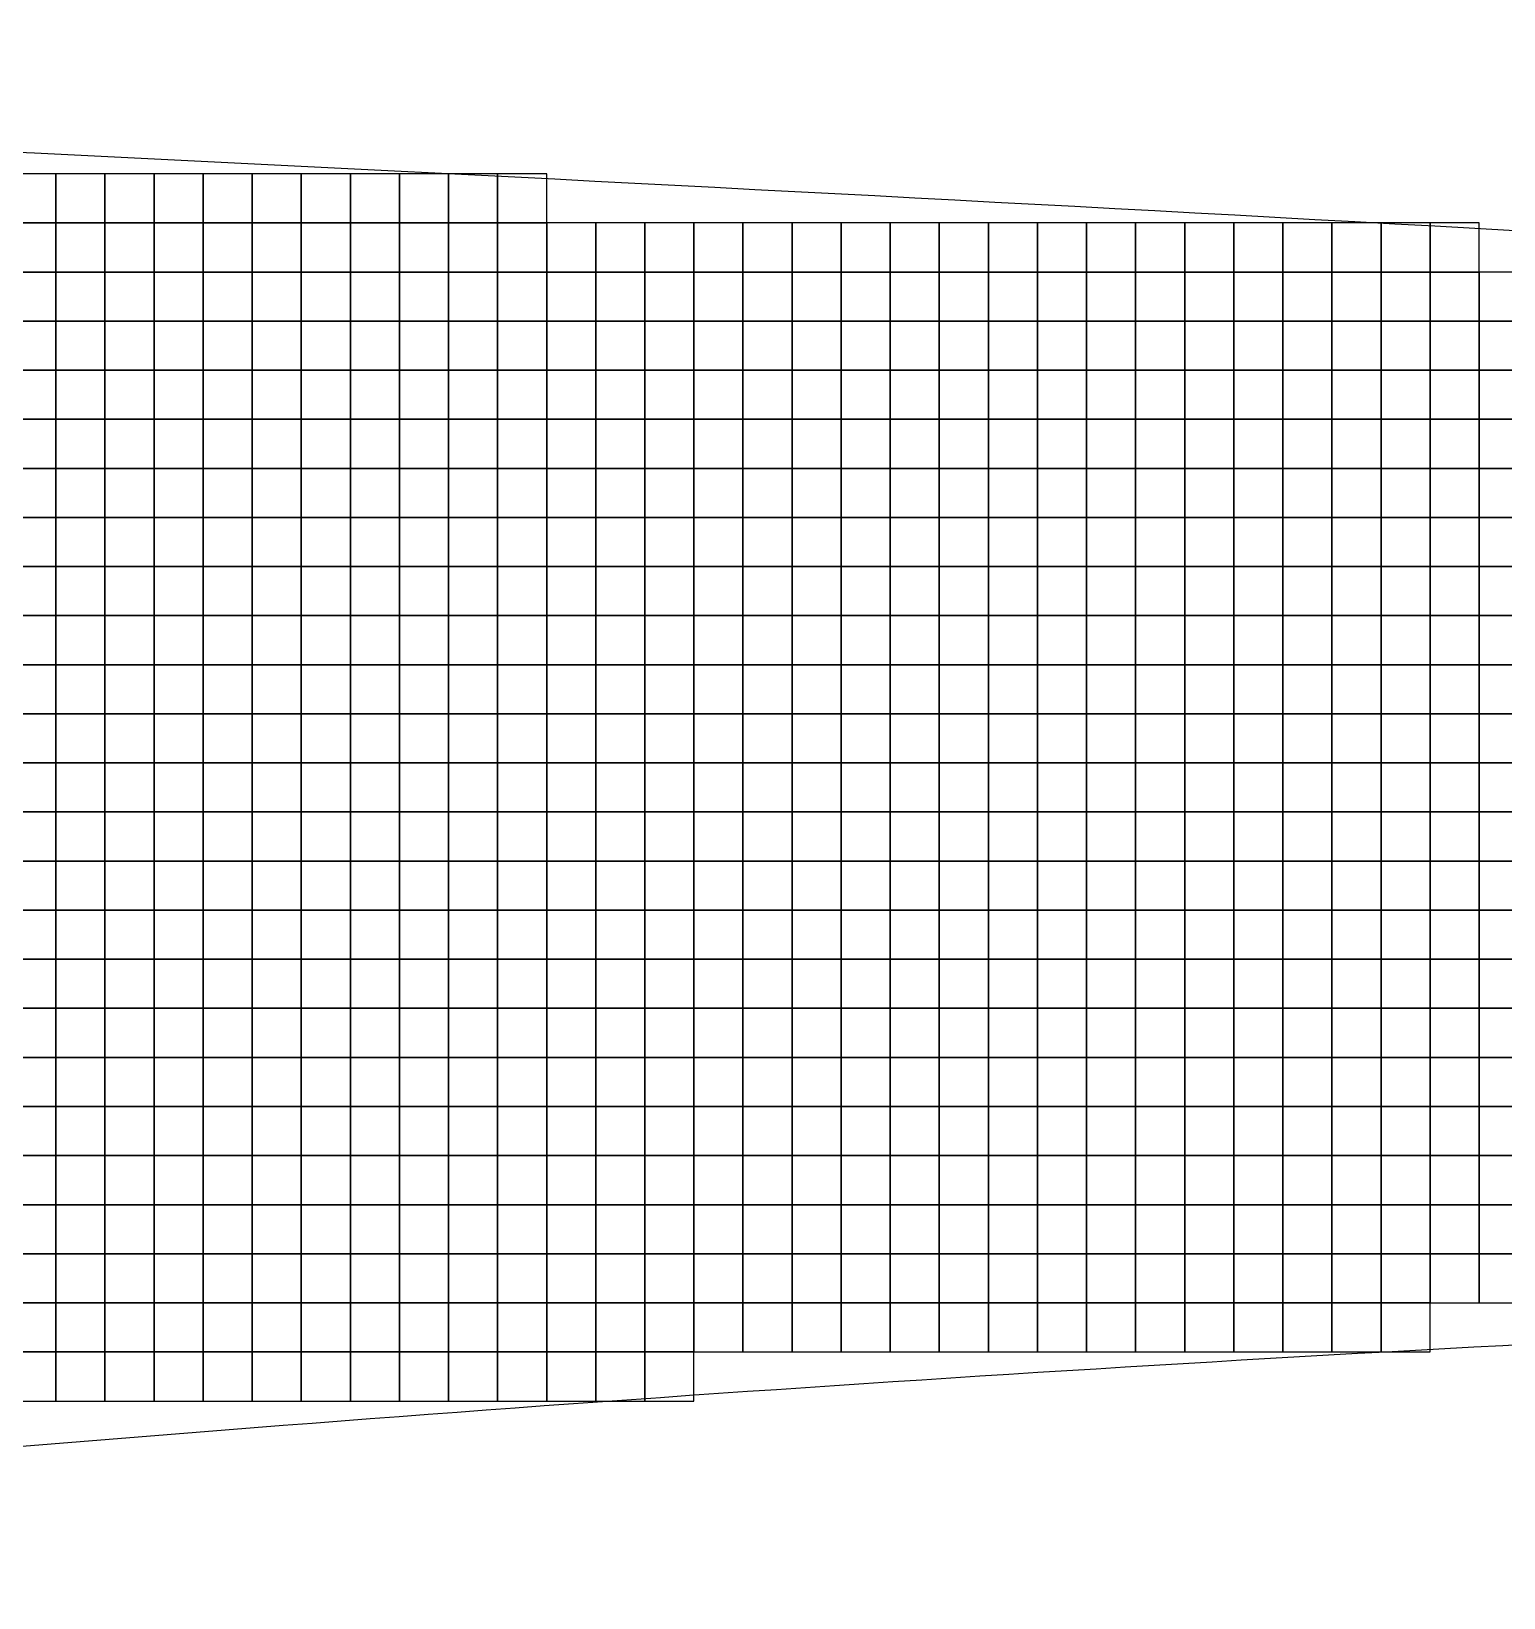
# Model space of a CAD drawing. Extents: x -160257 to 160150, y 7001 to 122208.
# Drawn here: x 40795 to 55795, y 106213 to 122168 of the extents above; entities that cross this region are included whole.
import ezdxf

# ---------------------------------------------------------------- set-up
doc = ezdxf.new("R2010")
doc.units = 0
doc.header["$LTSCALE"] = 1000
doc.header["$MEASUREMENT"] = 0
doc.layers.add('A-G-VISIBLE', color=9, linetype='Continuous')

# ---------------------------------------------------------------- blocks, each defined once
blk = doc.blocks.new('dasd')
at = {"layer": 'A-G-VISIBLE', "linetype": 'Continuous'}
for centre, radius, start, end in [((-132956.57, 40049.815), 2125.668, 86.604438, 88.01257), ((-132810.855, 41649.249), 512.294, 92.25539, 96.50024)]:
    blk.add_arc(centre, radius, start, end, dxfattribs=at)

msp = doc.modelspace()

# ---------------------------------------------------------------- linework, layer by layer
at = {"elevation": 2850}
for points in [[(40545, 120216), (41045, 120216), (41045, 120716), (40545, 120716)], [(41045, 120216), (41545, 120216), (41545, 120716), (41045, 120716)], [(41545, 120216), (42045, 120216), (42045, 120716), (41545, 120716)], [(42045, 120216), (42545, 120216), (42545, 120716), (42045, 120716)], [(42545, 120216), (43045, 120216), (43045, 120716), (42545, 120716)], [(43045, 120216), (43545, 120216), (43545, 120716), (43045, 120716)], [(43545, 120216), (44045, 120216), (44045, 120716), (43545, 120716)], [(44045, 120216), (44545, 120216), (44545, 120716), (44045, 120716)], [(44545, 120216), (45045, 120216), (45045, 120716), (44545, 120716)], [(45045, 120216), (45545, 120216), (45545, 120716), (45045, 120716)], [(45545, 120216), (46045, 120216), (46045, 120716), (45545, 120716)], [(40545, 119716), (41045, 119716), (41045, 120216), (40545, 120216)], [(41045, 119716), (41545, 119716), (41545, 120216), (41045, 120216)], [(41545, 119716), (42045, 119716), (42045, 120216), (41545, 120216)], [(42045, 119716), (42545, 119716), (42545, 120216), (42045, 120216)], [(42545, 119716), (43045, 119716), (43045, 120216), (42545, 120216)], [(43045, 119716), (43545, 119716), (43545, 120216), (43045, 120216)], [(43545, 119716), (44045, 119716), (44045, 120216), (43545, 120216)], [(44045, 119716), (44545, 119716), (44545, 120216), (44045, 120216)], [(44545, 119716), (45045, 119716), (45045, 120216), (44545, 120216)], [(45045, 119716), (45545, 119716), (45545, 120216), (45045, 120216)], [(45545, 119716), (46045, 119716), (46045, 120216), (45545, 120216)], [(46045, 119716), (46545, 119716), (46545, 120216), (46045, 120216)], [(46545, 119716), (47045, 119716), (47045, 120216), (46545, 120216)], [(47045, 119716), (47545, 119716), (47545, 120216), (47045, 120216)], [(47545, 119716), (48045, 119716), (48045, 120216), (47545, 120216)], [(48045, 119716), (48545, 119716), (48545, 120216), (48045, 120216)], [(48545, 119716), (49045, 119716), (49045, 120216), (48545, 120216)], [(49045, 119716), (49545, 119716), (49545, 120216), (49045, 120216)], [(49545, 119716), (50045, 119716), (50045, 120216), (49545, 120216)], [(50045, 119716), (50545, 119716), (50545, 120216), (50045, 120216)], [(50545, 119716), (51045, 119716), (51045, 120216), (50545, 120216)], [(51045, 119716), (51545, 119716), (51545, 120216), (51045, 120216)], [(51545, 119716), (52045, 119716), (52045, 120216), (51545, 120216)], [(52045, 119716), (52545, 119716), (52545, 120216), (52045, 120216)], [(52545, 119716), (53045, 119716), (53045, 120216), (52545, 120216)], [(53045, 119716), (53545, 119716), (53545, 120216), (53045, 120216)], [(53545, 119716), (54045, 119716), (54045, 120216), (53545, 120216)], [(54045, 119716), (54545, 119716), (54545, 120216), (54045, 120216)], [(54545, 119716), (55045, 119716), (55045, 120216), (54545, 120216)], [(55045, 119716), (55545, 119716), (55545, 120216), (55045, 120216)], [(40545, 119216), (41045, 119216), (41045, 119716), (40545, 119716)], [(41045, 119216), (41545, 119216), (41545, 119716), (41045, 119716)], [(41545, 119216), (42045, 119216), (42045, 119716), (41545, 119716)], [(42045, 119216), (42545, 119216), (42545, 119716), (42045, 119716)], [(42545, 119216), (43045, 119216), (43045, 119716), (42545, 119716)], [(43045, 119216), (43545, 119216), (43545, 119716), (43045, 119716)], [(43545, 119216), (44045, 119216), (44045, 119716), (43545, 119716)], [(44045, 119216), (44545, 119216), (44545, 119716), (44045, 119716)], [(44545, 119216), (45045, 119216), (45045, 119716), (44545, 119716)], [(45045, 119216), (45545, 119216), (45545, 119716), (45045, 119716)], [(45545, 119216), (46045, 119216), (46045, 119716), (45545, 119716)], [(46045, 119216), (46545, 119216), (46545, 119716), (46045, 119716)], [(46545, 119216), (47045, 119216), (47045, 119716), (46545, 119716)], [(47045, 119216), (47545, 119216), (47545, 119716), (47045, 119716)], [(47545, 119216), (48045, 119216), (48045, 119716), (47545, 119716)], [(48045, 119216), (48545, 119216), (48545, 119716), (48045, 119716)], [(48545, 119216), (49045, 119216), (49045, 119716), (48545, 119716)], [(49045, 119216), (49545, 119216), (49545, 119716), (49045, 119716)], [(49545, 119216), (50045, 119216), (50045, 119716), (49545, 119716)], [(50045, 119216), (50545, 119216), (50545, 119716), (50045, 119716)], [(50545, 119216), (51045, 119216), (51045, 119716), (50545, 119716)], [(51045, 119216), (51545, 119216), (51545, 119716), (51045, 119716)], [(51545, 119216), (52045, 119216), (52045, 119716), (51545, 119716)], [(52045, 119216), (52545, 119216), (52545, 119716), (52045, 119716)], [(52545, 119216), (53045, 119216), (53045, 119716), (52545, 119716)], [(53045, 119216), (53545, 119216), (53545, 119716), (53045, 119716)], [(53545, 119216), (54045, 119216), (54045, 119716), (53545, 119716)], [(54045, 119216), (54545, 119216), (54545, 119716), (54045, 119716)], [(54545, 119216), (55045, 119216), (55045, 119716), (54545, 119716)], [(55045, 119216), (55545, 119216), (55545, 119716), (55045, 119716)], [(55545, 119216), (56045, 119216), (56045, 119716), (55545, 119716)], [(40545, 118716), (41045, 118716), (41045, 119216), (40545, 119216)], [(41045, 118716), (41545, 118716), (41545, 119216), (41045, 119216)], [(41545, 118716), (42045, 118716), (42045, 119216), (41545, 119216)], [(42045, 118716), (42545, 118716), (42545, 119216), (42045, 119216)], [(42545, 118716), (43045, 118716), (43045, 119216), (42545, 119216)], [(43045, 118716), (43545, 118716), (43545, 119216), (43045, 119216)], [(43545, 118716), (44045, 118716), (44045, 119216), (43545, 119216)], [(44045, 118716), (44545, 118716), (44545, 119216), (44045, 119216)], [(44545, 118716), (45045, 118716), (45045, 119216), (44545, 119216)], [(45045, 118716), (45545, 118716), (45545, 119216), (45045, 119216)], [(45545, 118716), (46045, 118716), (46045, 119216), (45545, 119216)], [(46045, 118716), (46545, 118716), (46545, 119216), (46045, 119216)], [(46545, 118716), (47045, 118716), (47045, 119216), (46545, 119216)], [(47045, 118716), (47545, 118716), (47545, 119216), (47045, 119216)], [(47545, 118716), (48045, 118716), (48045, 119216), (47545, 119216)], [(48045, 118716), (48545, 118716), (48545, 119216), (48045, 119216)], [(48545, 118716), (49045, 118716), (49045, 119216), (48545, 119216)], [(49045, 118716), (49545, 118716), (49545, 119216), (49045, 119216)], [(49545, 118716), (50045, 118716), (50045, 119216), (49545, 119216)], [(50045, 118716), (50545, 118716), (50545, 119216), (50045, 119216)], [(50545, 118716), (51045, 118716), (51045, 119216), (50545, 119216)], [(51045, 118716), (51545, 118716), (51545, 119216), (51045, 119216)], [(51545, 118716), (52045, 118716), (52045, 119216), (51545, 119216)], [(52045, 118716), (52545, 118716), (52545, 119216), (52045, 119216)], [(52545, 118716), (53045, 118716), (53045, 119216), (52545, 119216)], [(53045, 118716), (53545, 118716), (53545, 119216), (53045, 119216)], [(53545, 118716), (54045, 118716), (54045, 119216), (53545, 119216)], [(54045, 118716), (54545, 118716), (54545, 119216), (54045, 119216)], [(54545, 118716), (55045, 118716), (55045, 119216), (54545, 119216)], [(55045, 118716), (55545, 118716), (55545, 119216), (55045, 119216)], [(55545, 118716), (56045, 118716), (56045, 119216), (55545, 119216)], [(40545, 118216), (41045, 118216), (41045, 118716), (40545, 118716)], [(41045, 118216), (41545, 118216), (41545, 118716), (41045, 118716)], [(41545, 118216), (42045, 118216), (42045, 118716), (41545, 118716)], [(42045, 118216), (42545, 118216), (42545, 118716), (42045, 118716)], [(42545, 118216), (43045, 118216), (43045, 118716), (42545, 118716)], [(43045, 118216), (43545, 118216), (43545, 118716), (43045, 118716)], [(43545, 118216), (44045, 118216), (44045, 118716), (43545, 118716)], [(44045, 118216), (44545, 118216), (44545, 118716), (44045, 118716)], [(44545, 118216), (45045, 118216), (45045, 118716), (44545, 118716)], [(45045, 118216), (45545, 118216), (45545, 118716), (45045, 118716)], [(45545, 118216), (46045, 118216), (46045, 118716), (45545, 118716)], [(46045, 118216), (46545, 118216), (46545, 118716), (46045, 118716)], [(46545, 118216), (47045, 118216), (47045, 118716), (46545, 118716)], [(47045, 118216), (47545, 118216), (47545, 118716), (47045, 118716)], [(47545, 118216), (48045, 118216), (48045, 118716), (47545, 118716)], [(48045, 118216), (48545, 118216), (48545, 118716), (48045, 118716)], [(48545, 118216), (49045, 118216), (49045, 118716), (48545, 118716)], [(49045, 118216), (49545, 118216), (49545, 118716), (49045, 118716)], [(49545, 118216), (50045, 118216), (50045, 118716), (49545, 118716)], [(50045, 118216), (50545, 118216), (50545, 118716), (50045, 118716)], [(50545, 118216), (51045, 118216), (51045, 118716), (50545, 118716)], [(51045, 118216), (51545, 118216), (51545, 118716), (51045, 118716)], [(51545, 118216), (52045, 118216), (52045, 118716), (51545, 118716)], [(52045, 118216), (52545, 118216), (52545, 118716), (52045, 118716)], [(52545, 118216), (53045, 118216), (53045, 118716), (52545, 118716)], [(53045, 118216), (53545, 118216), (53545, 118716), (53045, 118716)], [(53545, 118216), (54045, 118216), (54045, 118716), (53545, 118716)], [(54045, 118216), (54545, 118216), (54545, 118716), (54045, 118716)], [(54545, 118216), (55045, 118216), (55045, 118716), (54545, 118716)], [(55045, 118216), (55545, 118216), (55545, 118716), (55045, 118716)], [(55545, 118216), (56045, 118216), (56045, 118716), (55545, 118716)], [(40545, 117716), (41045, 117716), (41045, 118216), (40545, 118216)], [(41045, 117716), (41545, 117716), (41545, 118216), (41045, 118216)], [(41545, 117716), (42045, 117716), (42045, 118216), (41545, 118216)], [(42045, 117716), (42545, 117716), (42545, 118216), (42045, 118216)], [(42545, 117716), (43045, 117716), (43045, 118216), (42545, 118216)], [(43045, 117716), (43545, 117716), (43545, 118216), (43045, 118216)], [(43545, 117716), (44045, 117716), (44045, 118216), (43545, 118216)], [(44045, 117716), (44545, 117716), (44545, 118216), (44045, 118216)], [(44545, 117716), (45045, 117716), (45045, 118216), (44545, 118216)], [(45045, 117716), (45545, 117716), (45545, 118216), (45045, 118216)], [(45545, 117716), (46045, 117716), (46045, 118216), (45545, 118216)], [(46045, 117716), (46545, 117716), (46545, 118216), (46045, 118216)], [(46545, 117716), (47045, 117716), (47045, 118216), (46545, 118216)], [(47045, 117716), (47545, 117716), (47545, 118216), (47045, 118216)], [(47545, 117716), (48045, 117716), (48045, 118216), (47545, 118216)], [(48045, 117716), (48545, 117716), (48545, 118216), (48045, 118216)], [(48545, 117716), (49045, 117716), (49045, 118216), (48545, 118216)], [(49045, 117716), (49545, 117716), (49545, 118216), (49045, 118216)], [(49545, 117716), (50045, 117716), (50045, 118216), (49545, 118216)], [(50045, 117716), (50545, 117716), (50545, 118216), (50045, 118216)], [(50545, 117716), (51045, 117716), (51045, 118216), (50545, 118216)], [(51045, 117716), (51545, 117716), (51545, 118216), (51045, 118216)], [(51545, 117716), (52045, 117716), (52045, 118216), (51545, 118216)], [(52045, 117716), (52545, 117716), (52545, 118216), (52045, 118216)], [(52545, 117716), (53045, 117716), (53045, 118216), (52545, 118216)], [(53045, 117716), (53545, 117716), (53545, 118216), (53045, 118216)], [(53545, 117716), (54045, 117716), (54045, 118216), (53545, 118216)], [(54045, 117716), (54545, 117716), (54545, 118216), (54045, 118216)], [(54545, 117716), (55045, 117716), (55045, 118216), (54545, 118216)], [(55045, 117716), (55545, 117716), (55545, 118216), (55045, 118216)], [(55545, 117716), (56045, 117716), (56045, 118216), (55545, 118216)], [(40545, 117216), (41045, 117216), (41045, 117716), (40545, 117716)], [(41045, 117216), (41545, 117216), (41545, 117716), (41045, 117716)], [(41545, 117216), (42045, 117216), (42045, 117716), (41545, 117716)], [(42045, 117216), (42545, 117216), (42545, 117716), (42045, 117716)], [(42545, 117216), (43045, 117216), (43045, 117716), (42545, 117716)], [(43045, 117216), (43545, 117216), (43545, 117716), (43045, 117716)], [(43545, 117216), (44045, 117216), (44045, 117716), (43545, 117716)], [(44045, 117216), (44545, 117216), (44545, 117716), (44045, 117716)], [(44545, 117216), (45045, 117216), (45045, 117716), (44545, 117716)], [(45045, 117216), (45545, 117216), (45545, 117716), (45045, 117716)], [(45545, 117216), (46045, 117216), (46045, 117716), (45545, 117716)], [(46045, 117216), (46545, 117216), (46545, 117716), (46045, 117716)], [(46545, 117216), (47045, 117216), (47045, 117716), (46545, 117716)], [(47045, 117216), (47545, 117216), (47545, 117716), (47045, 117716)], [(47545, 117216), (48045, 117216), (48045, 117716), (47545, 117716)], [(48045, 117216), (48545, 117216), (48545, 117716), (48045, 117716)], [(48545, 117216), (49045, 117216), (49045, 117716), (48545, 117716)], [(49045, 117216), (49545, 117216), (49545, 117716), (49045, 117716)], [(49545, 117216), (50045, 117216), (50045, 117716), (49545, 117716)], [(50045, 117216), (50545, 117216), (50545, 117716), (50045, 117716)], [(50545, 117216), (51045, 117216), (51045, 117716), (50545, 117716)], [(51045, 117216), (51545, 117216), (51545, 117716), (51045, 117716)], [(51545, 117216), (52045, 117216), (52045, 117716), (51545, 117716)], [(52045, 117216), (52545, 117216), (52545, 117716), (52045, 117716)], [(52545, 117216), (53045, 117216), (53045, 117716), (52545, 117716)], [(53045, 117216), (53545, 117216), (53545, 117716), (53045, 117716)], [(53545, 117216), (54045, 117216), (54045, 117716), (53545, 117716)], [(54045, 117216), (54545, 117216), (54545, 117716), (54045, 117716)], [(54545, 117216), (55045, 117216), (55045, 117716), (54545, 117716)], [(55045, 117216), (55545, 117216), (55545, 117716), (55045, 117716)], [(55545, 117216), (56045, 117216), (56045, 117716), (55545, 117716)], [(40545, 116716), (41045, 116716), (41045, 117216), (40545, 117216)], [(41045, 116716), (41545, 116716), (41545, 117216), (41045, 117216)], [(41545, 116716), (42045, 116716), (42045, 117216), (41545, 117216)], [(42045, 116716), (42545, 116716), (42545, 117216), (42045, 117216)], [(42545, 116716), (43045, 116716), (43045, 117216), (42545, 117216)], [(43045, 116716), (43545, 116716), (43545, 117216), (43045, 117216)], [(43545, 116716), (44045, 116716), (44045, 117216), (43545, 117216)], [(44045, 116716), (44545, 116716), (44545, 117216), (44045, 117216)], [(44545, 116716), (45045, 116716), (45045, 117216), (44545, 117216)], [(45045, 116716), (45545, 116716), (45545, 117216), (45045, 117216)], [(45545, 116716), (46045, 116716), (46045, 117216), (45545, 117216)], [(46045, 116716), (46545, 116716), (46545, 117216), (46045, 117216)], [(46545, 116716), (47045, 116716), (47045, 117216), (46545, 117216)], [(47045, 116716), (47545, 116716), (47545, 117216), (47045, 117216)], [(47545, 116716), (48045, 116716), (48045, 117216), (47545, 117216)], [(48045, 116716), (48545, 116716), (48545, 117216), (48045, 117216)], [(48545, 116716), (49045, 116716), (49045, 117216), (48545, 117216)], [(49045, 116716), (49545, 116716), (49545, 117216), (49045, 117216)], [(49545, 116716), (50045, 116716), (50045, 117216), (49545, 117216)], [(50045, 116716), (50545, 116716), (50545, 117216), (50045, 117216)], [(50545, 116716), (51045, 116716), (51045, 117216), (50545, 117216)], [(51045, 116716), (51545, 116716), (51545, 117216), (51045, 117216)], [(51545, 116716), (52045, 116716), (52045, 117216), (51545, 117216)], [(52045, 116716), (52545, 116716), (52545, 117216), (52045, 117216)], [(52545, 116716), (53045, 116716), (53045, 117216), (52545, 117216)], [(53045, 116716), (53545, 116716), (53545, 117216), (53045, 117216)], [(53545, 116716), (54045, 116716), (54045, 117216), (53545, 117216)], [(54045, 116716), (54545, 116716), (54545, 117216), (54045, 117216)], [(54545, 116716), (55045, 116716), (55045, 117216), (54545, 117216)], [(55045, 116716), (55545, 116716), (55545, 117216), (55045, 117216)], [(55545, 116716), (56045, 116716), (56045, 117216), (55545, 117216)], [(40545, 116216), (41045, 116216), (41045, 116716), (40545, 116716)], [(41045, 116216), (41545, 116216), (41545, 116716), (41045, 116716)], [(41545, 116216), (42045, 116216), (42045, 116716), (41545, 116716)], [(42045, 116216), (42545, 116216), (42545, 116716), (42045, 116716)], [(42545, 116216), (43045, 116216), (43045, 116716), (42545, 116716)], [(43045, 116216), (43545, 116216), (43545, 116716), (43045, 116716)], [(43545, 116216), (44045, 116216), (44045, 116716), (43545, 116716)], [(44045, 116216), (44545, 116216), (44545, 116716), (44045, 116716)], [(44545, 116216), (45045, 116216), (45045, 116716), (44545, 116716)], [(45045, 116216), (45545, 116216), (45545, 116716), (45045, 116716)], [(45545, 116216), (46045, 116216), (46045, 116716), (45545, 116716)], [(46045, 116216), (46545, 116216), (46545, 116716), (46045, 116716)], [(46545, 116216), (47045, 116216), (47045, 116716), (46545, 116716)], [(47045, 116216), (47545, 116216), (47545, 116716), (47045, 116716)], [(47545, 116216), (48045, 116216), (48045, 116716), (47545, 116716)], [(48045, 116216), (48545, 116216), (48545, 116716), (48045, 116716)], [(48545, 116216), (49045, 116216), (49045, 116716), (48545, 116716)], [(49045, 116216), (49545, 116216), (49545, 116716), (49045, 116716)], [(49545, 116216), (50045, 116216), (50045, 116716), (49545, 116716)], [(50045, 116216), (50545, 116216), (50545, 116716), (50045, 116716)], [(50545, 116216), (51045, 116216), (51045, 116716), (50545, 116716)], [(51045, 116216), (51545, 116216), (51545, 116716), (51045, 116716)], [(51545, 116216), (52045, 116216), (52045, 116716), (51545, 116716)], [(52045, 116216), (52545, 116216), (52545, 116716), (52045, 116716)], [(52545, 116216), (53045, 116216), (53045, 116716), (52545, 116716)], [(53045, 116216), (53545, 116216), (53545, 116716), (53045, 116716)], [(53545, 116216), (54045, 116216), (54045, 116716), (53545, 116716)], [(54045, 116216), (54545, 116216), (54545, 116716), (54045, 116716)], [(54545, 116216), (55045, 116216), (55045, 116716), (54545, 116716)], [(55045, 116216), (55545, 116216), (55545, 116716), (55045, 116716)], [(55545, 116216), (56045, 116216), (56045, 116716), (55545, 116716)], [(40545, 115716), (41045, 115716), (41045, 116216), (40545, 116216)], [(41045, 115716), (41545, 115716), (41545, 116216), (41045, 116216)], [(41545, 115716), (42045, 115716), (42045, 116216), (41545, 116216)], [(42045, 115716), (42545, 115716), (42545, 116216), (42045, 116216)], [(42545, 115716), (43045, 115716), (43045, 116216), (42545, 116216)], [(43045, 115716), (43545, 115716), (43545, 116216), (43045, 116216)], [(43545, 115716), (44045, 115716), (44045, 116216), (43545, 116216)], [(44045, 115716), (44545, 115716), (44545, 116216), (44045, 116216)], [(44545, 115716), (45045, 115716), (45045, 116216), (44545, 116216)], [(45045, 115716), (45545, 115716), (45545, 116216), (45045, 116216)], [(45545, 115716), (46045, 115716), (46045, 116216), (45545, 116216)], [(46045, 115716), (46545, 115716), (46545, 116216), (46045, 116216)], [(46545, 115716), (47045, 115716), (47045, 116216), (46545, 116216)], [(47045, 115716), (47545, 115716), (47545, 116216), (47045, 116216)], [(47545, 115716), (48045, 115716), (48045, 116216), (47545, 116216)], [(48045, 115716), (48545, 115716), (48545, 116216), (48045, 116216)], [(48545, 115716), (49045, 115716), (49045, 116216), (48545, 116216)], [(49045, 115716), (49545, 115716), (49545, 116216), (49045, 116216)], [(49545, 115716), (50045, 115716), (50045, 116216), (49545, 116216)], [(50045, 115716), (50545, 115716), (50545, 116216), (50045, 116216)], [(50545, 115716), (51045, 115716), (51045, 116216), (50545, 116216)], [(51045, 115716), (51545, 115716), (51545, 116216), (51045, 116216)], [(51545, 115716), (52045, 115716), (52045, 116216), (51545, 116216)], [(52045, 115716), (52545, 115716), (52545, 116216), (52045, 116216)], [(52545, 115716), (53045, 115716), (53045, 116216), (52545, 116216)], [(53045, 115716), (53545, 115716), (53545, 116216), (53045, 116216)], [(53545, 115716), (54045, 115716), (54045, 116216), (53545, 116216)], [(54045, 115716), (54545, 115716), (54545, 116216), (54045, 116216)], [(54545, 115716), (55045, 115716), (55045, 116216), (54545, 116216)], [(55045, 115716), (55545, 115716), (55545, 116216), (55045, 116216)], [(55545, 115716), (56045, 115716), (56045, 116216), (55545, 116216)], [(40545, 115216), (41045, 115216), (41045, 115716), (40545, 115716)], [(41045, 115216), (41545, 115216), (41545, 115716), (41045, 115716)], [(41545, 115216), (42045, 115216), (42045, 115716), (41545, 115716)], [(42045, 115216), (42545, 115216), (42545, 115716), (42045, 115716)], [(42545, 115216), (43045, 115216), (43045, 115716), (42545, 115716)], [(43045, 115216), (43545, 115216), (43545, 115716), (43045, 115716)], [(43545, 115216), (44045, 115216), (44045, 115716), (43545, 115716)], [(44045, 115216), (44545, 115216), (44545, 115716), (44045, 115716)], [(44545, 115216), (45045, 115216), (45045, 115716), (44545, 115716)], [(45045, 115216), (45545, 115216), (45545, 115716), (45045, 115716)], [(45545, 115216), (46045, 115216), (46045, 115716), (45545, 115716)], [(46045, 115216), (46545, 115216), (46545, 115716), (46045, 115716)], [(46545, 115216), (47045, 115216), (47045, 115716), (46545, 115716)], [(47045, 115216), (47545, 115216), (47545, 115716), (47045, 115716)], [(47545, 115216), (48045, 115216), (48045, 115716), (47545, 115716)], [(48045, 115216), (48545, 115216), (48545, 115716), (48045, 115716)], [(48545, 115216), (49045, 115216), (49045, 115716), (48545, 115716)], [(49045, 115216), (49545, 115216), (49545, 115716), (49045, 115716)], [(49545, 115216), (50045, 115216), (50045, 115716), (49545, 115716)], [(50045, 115216), (50545, 115216), (50545, 115716), (50045, 115716)], [(50545, 115216), (51045, 115216), (51045, 115716), (50545, 115716)], [(51045, 115216), (51545, 115216), (51545, 115716), (51045, 115716)], [(51545, 115216), (52045, 115216), (52045, 115716), (51545, 115716)], [(52045, 115216), (52545, 115216), (52545, 115716), (52045, 115716)], [(52545, 115216), (53045, 115216), (53045, 115716), (52545, 115716)], [(53045, 115216), (53545, 115216), (53545, 115716), (53045, 115716)], [(53545, 115216), (54045, 115216), (54045, 115716), (53545, 115716)], [(54045, 115216), (54545, 115216), (54545, 115716), (54045, 115716)], [(54545, 115216), (55045, 115216), (55045, 115716), (54545, 115716)], [(55045, 115216), (55545, 115216), (55545, 115716), (55045, 115716)], [(55545, 115216), (56045, 115216), (56045, 115716), (55545, 115716)], [(40545, 114716), (41045, 114716), (41045, 115216), (40545, 115216)], [(41045, 114716), (41545, 114716), (41545, 115216), (41045, 115216)], [(41545, 114716), (42045, 114716), (42045, 115216), (41545, 115216)], [(42045, 114716), (42545, 114716), (42545, 115216), (42045, 115216)], [(42545, 114716), (43045, 114716), (43045, 115216), (42545, 115216)], [(43045, 114716), (43545, 114716), (43545, 115216), (43045, 115216)], [(43545, 114716), (44045, 114716), (44045, 115216), (43545, 115216)], [(44045, 114716), (44545, 114716), (44545, 115216), (44045, 115216)], [(44545, 114716), (45045, 114716), (45045, 115216), (44545, 115216)], [(45045, 114716), (45545, 114716), (45545, 115216), (45045, 115216)], [(45545, 114716), (46045, 114716), (46045, 115216), (45545, 115216)], [(46045, 114716), (46545, 114716), (46545, 115216), (46045, 115216)], [(46545, 114716), (47045, 114716), (47045, 115216), (46545, 115216)], [(47045, 114716), (47545, 114716), (47545, 115216), (47045, 115216)], [(47545, 114716), (48045, 114716), (48045, 115216), (47545, 115216)], [(48045, 114716), (48545, 114716), (48545, 115216), (48045, 115216)], [(48545, 114716), (49045, 114716), (49045, 115216), (48545, 115216)], [(49045, 114716), (49545, 114716), (49545, 115216), (49045, 115216)], [(49545, 114716), (50045, 114716), (50045, 115216), (49545, 115216)], [(50045, 114716), (50545, 114716), (50545, 115216), (50045, 115216)], [(50545, 114716), (51045, 114716), (51045, 115216), (50545, 115216)], [(51045, 114716), (51545, 114716), (51545, 115216), (51045, 115216)], [(51545, 114716), (52045, 114716), (52045, 115216), (51545, 115216)], [(52045, 114716), (52545, 114716), (52545, 115216), (52045, 115216)], [(52545, 114716), (53045, 114716), (53045, 115216), (52545, 115216)], [(53045, 114716), (53545, 114716), (53545, 115216), (53045, 115216)], [(53545, 114716), (54045, 114716), (54045, 115216), (53545, 115216)], [(54045, 114716), (54545, 114716), (54545, 115216), (54045, 115216)], [(54545, 114716), (55045, 114716), (55045, 115216), (54545, 115216)], [(55045, 114716), (55545, 114716), (55545, 115216), (55045, 115216)], [(55545, 114716), (56045, 114716), (56045, 115216), (55545, 115216)], [(40545, 114216), (41045, 114216), (41045, 114716), (40545, 114716)], [(41045, 114216), (41545, 114216), (41545, 114716), (41045, 114716)], [(41545, 114216), (42045, 114216), (42045, 114716), (41545, 114716)], [(42045, 114216), (42545, 114216), (42545, 114716), (42045, 114716)], [(42545, 114216), (43045, 114216), (43045, 114716), (42545, 114716)], [(43045, 114216), (43545, 114216), (43545, 114716), (43045, 114716)], [(43545, 114216), (44045, 114216), (44045, 114716), (43545, 114716)], [(44045, 114216), (44545, 114216), (44545, 114716), (44045, 114716)], [(44545, 114216), (45045, 114216), (45045, 114716), (44545, 114716)], [(45045, 114216), (45545, 114216), (45545, 114716), (45045, 114716)], [(45545, 114216), (46045, 114216), (46045, 114716), (45545, 114716)], [(46045, 114216), (46545, 114216), (46545, 114716), (46045, 114716)], [(46545, 114216), (47045, 114216), (47045, 114716), (46545, 114716)], [(47045, 114216), (47545, 114216), (47545, 114716), (47045, 114716)], [(47545, 114216), (48045, 114216), (48045, 114716), (47545, 114716)], [(48045, 114216), (48545, 114216), (48545, 114716), (48045, 114716)], [(48545, 114216), (49045, 114216), (49045, 114716), (48545, 114716)], [(49045, 114216), (49545, 114216), (49545, 114716), (49045, 114716)], [(49545, 114216), (50045, 114216), (50045, 114716), (49545, 114716)], [(50045, 114216), (50545, 114216), (50545, 114716), (50045, 114716)], [(50545, 114216), (51045, 114216), (51045, 114716), (50545, 114716)], [(51045, 114216), (51545, 114216), (51545, 114716), (51045, 114716)], [(51545, 114216), (52045, 114216), (52045, 114716), (51545, 114716)], [(52045, 114216), (52545, 114216), (52545, 114716), (52045, 114716)], [(52545, 114216), (53045, 114216), (53045, 114716), (52545, 114716)], [(53045, 114216), (53545, 114216), (53545, 114716), (53045, 114716)], [(53545, 114216), (54045, 114216), (54045, 114716), (53545, 114716)], [(54045, 114216), (54545, 114216), (54545, 114716), (54045, 114716)], [(54545, 114216), (55045, 114216), (55045, 114716), (54545, 114716)], [(55045, 114216), (55545, 114216), (55545, 114716), (55045, 114716)], [(55545, 114216), (56045, 114216), (56045, 114716), (55545, 114716)], [(40545, 113716), (41045, 113716), (41045, 114216), (40545, 114216)], [(41045, 113716), (41545, 113716), (41545, 114216), (41045, 114216)], [(41545, 113716), (42045, 113716), (42045, 114216), (41545, 114216)], [(42045, 113716), (42545, 113716), (42545, 114216), (42045, 114216)], [(42545, 113716), (43045, 113716), (43045, 114216), (42545, 114216)], [(43045, 113716), (43545, 113716), (43545, 114216), (43045, 114216)], [(43545, 113716), (44045, 113716), (44045, 114216), (43545, 114216)], [(44045, 113716), (44545, 113716), (44545, 114216), (44045, 114216)], [(44545, 113716), (45045, 113716), (45045, 114216), (44545, 114216)], [(45045, 113716), (45545, 113716), (45545, 114216), (45045, 114216)], [(45545, 113716), (46045, 113716), (46045, 114216), (45545, 114216)], [(46045, 113716), (46545, 113716), (46545, 114216), (46045, 114216)], [(46545, 113716), (47045, 113716), (47045, 114216), (46545, 114216)], [(47045, 113716), (47545, 113716), (47545, 114216), (47045, 114216)], [(47545, 113716), (48045, 113716), (48045, 114216), (47545, 114216)], [(48045, 113716), (48545, 113716), (48545, 114216), (48045, 114216)], [(48545, 113716), (49045, 113716), (49045, 114216), (48545, 114216)], [(49045, 113716), (49545, 113716), (49545, 114216), (49045, 114216)], [(49545, 113716), (50045, 113716), (50045, 114216), (49545, 114216)], [(50045, 113716), (50545, 113716), (50545, 114216), (50045, 114216)], [(50545, 113716), (51045, 113716), (51045, 114216), (50545, 114216)], [(51045, 113716), (51545, 113716), (51545, 114216), (51045, 114216)], [(51545, 113716), (52045, 113716), (52045, 114216), (51545, 114216)], [(52045, 113716), (52545, 113716), (52545, 114216), (52045, 114216)], [(52545, 113716), (53045, 113716), (53045, 114216), (52545, 114216)], [(53045, 113716), (53545, 113716), (53545, 114216), (53045, 114216)], [(53545, 113716), (54045, 113716), (54045, 114216), (53545, 114216)], [(54045, 113716), (54545, 113716), (54545, 114216), (54045, 114216)], [(54545, 113716), (55045, 113716), (55045, 114216), (54545, 114216)], [(55045, 113716), (55545, 113716), (55545, 114216), (55045, 114216)], [(55545, 113716), (56045, 113716), (56045, 114216), (55545, 114216)], [(40545, 113216), (41045, 113216), (41045, 113716), (40545, 113716)], [(41045, 113216), (41545, 113216), (41545, 113716), (41045, 113716)], [(41545, 113216), (42045, 113216), (42045, 113716), (41545, 113716)], [(42045, 113216), (42545, 113216), (42545, 113716), (42045, 113716)], [(42545, 113216), (43045, 113216), (43045, 113716), (42545, 113716)], [(43045, 113216), (43545, 113216), (43545, 113716), (43045, 113716)], [(43545, 113216), (44045, 113216), (44045, 113716), (43545, 113716)], [(44045, 113216), (44545, 113216), (44545, 113716), (44045, 113716)], [(44545, 113216), (45045, 113216), (45045, 113716), (44545, 113716)], [(45045, 113216), (45545, 113216), (45545, 113716), (45045, 113716)], [(45545, 113216), (46045, 113216), (46045, 113716), (45545, 113716)], [(46045, 113216), (46545, 113216), (46545, 113716), (46045, 113716)], [(46545, 113216), (47045, 113216), (47045, 113716), (46545, 113716)], [(47045, 113216), (47545, 113216), (47545, 113716), (47045, 113716)], [(47545, 113216), (48045, 113216), (48045, 113716), (47545, 113716)], [(48045, 113216), (48545, 113216), (48545, 113716), (48045, 113716)], [(48545, 113216), (49045, 113216), (49045, 113716), (48545, 113716)], [(49045, 113216), (49545, 113216), (49545, 113716), (49045, 113716)], [(49545, 113216), (50045, 113216), (50045, 113716), (49545, 113716)], [(50045, 113216), (50545, 113216), (50545, 113716), (50045, 113716)], [(50545, 113216), (51045, 113216), (51045, 113716), (50545, 113716)], [(51045, 113216), (51545, 113216), (51545, 113716), (51045, 113716)], [(51545, 113216), (52045, 113216), (52045, 113716), (51545, 113716)], [(52045, 113216), (52545, 113216), (52545, 113716), (52045, 113716)], [(52545, 113216), (53045, 113216), (53045, 113716), (52545, 113716)], [(53045, 113216), (53545, 113216), (53545, 113716), (53045, 113716)], [(53545, 113216), (54045, 113216), (54045, 113716), (53545, 113716)], [(54045, 113216), (54545, 113216), (54545, 113716), (54045, 113716)], [(54545, 113216), (55045, 113216), (55045, 113716), (54545, 113716)], [(55045, 113216), (55545, 113216), (55545, 113716), (55045, 113716)], [(55545, 113216), (56045, 113216), (56045, 113716), (55545, 113716)], [(40545, 112716), (41045, 112716), (41045, 113216), (40545, 113216)], [(41045, 112716), (41545, 112716), (41545, 113216), (41045, 113216)], [(41545, 112716), (42045, 112716), (42045, 113216), (41545, 113216)], [(42045, 112716), (42545, 112716), (42545, 113216), (42045, 113216)], [(42545, 112716), (43045, 112716), (43045, 113216), (42545, 113216)], [(43045, 112716), (43545, 112716), (43545, 113216), (43045, 113216)], [(43545, 112716), (44045, 112716), (44045, 113216), (43545, 113216)], [(44045, 112716), (44545, 112716), (44545, 113216), (44045, 113216)], [(44545, 112716), (45045, 112716), (45045, 113216), (44545, 113216)], [(45045, 112716), (45545, 112716), (45545, 113216), (45045, 113216)], [(45545, 112716), (46045, 112716), (46045, 113216), (45545, 113216)], [(46045, 112716), (46545, 112716), (46545, 113216), (46045, 113216)], [(46545, 112716), (47045, 112716), (47045, 113216), (46545, 113216)], [(47045, 112716), (47545, 112716), (47545, 113216), (47045, 113216)], [(47545, 112716), (48045, 112716), (48045, 113216), (47545, 113216)], [(48045, 112716), (48545, 112716), (48545, 113216), (48045, 113216)], [(48545, 112716), (49045, 112716), (49045, 113216), (48545, 113216)], [(49045, 112716), (49545, 112716), (49545, 113216), (49045, 113216)], [(49545, 112716), (50045, 112716), (50045, 113216), (49545, 113216)], [(50045, 112716), (50545, 112716), (50545, 113216), (50045, 113216)], [(50545, 112716), (51045, 112716), (51045, 113216), (50545, 113216)], [(51045, 112716), (51545, 112716), (51545, 113216), (51045, 113216)], [(51545, 112716), (52045, 112716), (52045, 113216), (51545, 113216)], [(52045, 112716), (52545, 112716), (52545, 113216), (52045, 113216)], [(52545, 112716), (53045, 112716), (53045, 113216), (52545, 113216)], [(53045, 112716), (53545, 112716), (53545, 113216), (53045, 113216)], [(53545, 112716), (54045, 112716), (54045, 113216), (53545, 113216)], [(54045, 112716), (54545, 112716), (54545, 113216), (54045, 113216)], [(54545, 112716), (55045, 112716), (55045, 113216), (54545, 113216)], [(55045, 112716), (55545, 112716), (55545, 113216), (55045, 113216)], [(55545, 112716), (56045, 112716), (56045, 113216), (55545, 113216)], [(40545, 112216), (41045, 112216), (41045, 112716), (40545, 112716)], [(41045, 112216), (41545, 112216), (41545, 112716), (41045, 112716)], [(41545, 112216), (42045, 112216), (42045, 112716), (41545, 112716)], [(42045, 112216), (42545, 112216), (42545, 112716), (42045, 112716)], [(42545, 112216), (43045, 112216), (43045, 112716), (42545, 112716)], [(43045, 112216), (43545, 112216), (43545, 112716), (43045, 112716)], [(43545, 112216), (44045, 112216), (44045, 112716), (43545, 112716)], [(44045, 112216), (44545, 112216), (44545, 112716), (44045, 112716)], [(44545, 112216), (45045, 112216), (45045, 112716), (44545, 112716)], [(45045, 112216), (45545, 112216), (45545, 112716), (45045, 112716)], [(45545, 112216), (46045, 112216), (46045, 112716), (45545, 112716)], [(46045, 112216), (46545, 112216), (46545, 112716), (46045, 112716)], [(46545, 112216), (47045, 112216), (47045, 112716), (46545, 112716)], [(47045, 112216), (47545, 112216), (47545, 112716), (47045, 112716)], [(47545, 112216), (48045, 112216), (48045, 112716), (47545, 112716)], [(48045, 112216), (48545, 112216), (48545, 112716), (48045, 112716)], [(48545, 112216), (49045, 112216), (49045, 112716), (48545, 112716)], [(49045, 112216), (49545, 112216), (49545, 112716), (49045, 112716)], [(49545, 112216), (50045, 112216), (50045, 112716), (49545, 112716)], [(50045, 112216), (50545, 112216), (50545, 112716), (50045, 112716)], [(50545, 112216), (51045, 112216), (51045, 112716), (50545, 112716)], [(51045, 112216), (51545, 112216), (51545, 112716), (51045, 112716)], [(51545, 112216), (52045, 112216), (52045, 112716), (51545, 112716)], [(52045, 112216), (52545, 112216), (52545, 112716), (52045, 112716)], [(52545, 112216), (53045, 112216), (53045, 112716), (52545, 112716)], [(53045, 112216), (53545, 112216), (53545, 112716), (53045, 112716)], [(53545, 112216), (54045, 112216), (54045, 112716), (53545, 112716)], [(54045, 112216), (54545, 112216), (54545, 112716), (54045, 112716)], [(54545, 112216), (55045, 112216), (55045, 112716), (54545, 112716)], [(55045, 112216), (55545, 112216), (55545, 112716), (55045, 112716)], [(55545, 112216), (56045, 112216), (56045, 112716), (55545, 112716)], [(40545, 111716), (41045, 111716), (41045, 112216), (40545, 112216)], [(41045, 111716), (41545, 111716), (41545, 112216), (41045, 112216)], [(41545, 111716), (42045, 111716), (42045, 112216), (41545, 112216)], [(42045, 111716), (42545, 111716), (42545, 112216), (42045, 112216)], [(42545, 111716), (43045, 111716), (43045, 112216), (42545, 112216)], [(43045, 111716), (43545, 111716), (43545, 112216), (43045, 112216)], [(43545, 111716), (44045, 111716), (44045, 112216), (43545, 112216)], [(44045, 111716), (44545, 111716), (44545, 112216), (44045, 112216)], [(44545, 111716), (45045, 111716), (45045, 112216), (44545, 112216)], [(45045, 111716), (45545, 111716), (45545, 112216), (45045, 112216)], [(45545, 111716), (46045, 111716), (46045, 112216), (45545, 112216)], [(46045, 111716), (46545, 111716), (46545, 112216), (46045, 112216)], [(46545, 111716), (47045, 111716), (47045, 112216), (46545, 112216)], [(47045, 111716), (47545, 111716), (47545, 112216), (47045, 112216)], [(47545, 111716), (48045, 111716), (48045, 112216), (47545, 112216)], [(48045, 111716), (48545, 111716), (48545, 112216), (48045, 112216)], [(48545, 111716), (49045, 111716), (49045, 112216), (48545, 112216)], [(49045, 111716), (49545, 111716), (49545, 112216), (49045, 112216)], [(49545, 111716), (50045, 111716), (50045, 112216), (49545, 112216)], [(50045, 111716), (50545, 111716), (50545, 112216), (50045, 112216)], [(50545, 111716), (51045, 111716), (51045, 112216), (50545, 112216)], [(51045, 111716), (51545, 111716), (51545, 112216), (51045, 112216)], [(51545, 111716), (52045, 111716), (52045, 112216), (51545, 112216)], [(52045, 111716), (52545, 111716), (52545, 112216), (52045, 112216)], [(52545, 111716), (53045, 111716), (53045, 112216), (52545, 112216)], [(53045, 111716), (53545, 111716), (53545, 112216), (53045, 112216)], [(53545, 111716), (54045, 111716), (54045, 112216), (53545, 112216)], [(54045, 111716), (54545, 111716), (54545, 112216), (54045, 112216)], [(54545, 111716), (55045, 111716), (55045, 112216), (54545, 112216)], [(55045, 111716), (55545, 111716), (55545, 112216), (55045, 112216)], [(55545, 111716), (56045, 111716), (56045, 112216), (55545, 112216)], [(40545, 111216), (41045, 111216), (41045, 111716), (40545, 111716)], [(41045, 111216), (41545, 111216), (41545, 111716), (41045, 111716)], [(41545, 111216), (42045, 111216), (42045, 111716), (41545, 111716)], [(42045, 111216), (42545, 111216), (42545, 111716), (42045, 111716)], [(42545, 111216), (43045, 111216), (43045, 111716), (42545, 111716)], [(43045, 111216), (43545, 111216), (43545, 111716), (43045, 111716)], [(43545, 111216), (44045, 111216), (44045, 111716), (43545, 111716)], [(44045, 111216), (44545, 111216), (44545, 111716), (44045, 111716)], [(44545, 111216), (45045, 111216), (45045, 111716), (44545, 111716)], [(45045, 111216), (45545, 111216), (45545, 111716), (45045, 111716)], [(45545, 111216), (46045, 111216), (46045, 111716), (45545, 111716)], [(46045, 111216), (46545, 111216), (46545, 111716), (46045, 111716)], [(46545, 111216), (47045, 111216), (47045, 111716), (46545, 111716)], [(47045, 111216), (47545, 111216), (47545, 111716), (47045, 111716)], [(47545, 111216), (48045, 111216), (48045, 111716), (47545, 111716)], [(48045, 111216), (48545, 111216), (48545, 111716), (48045, 111716)], [(48545, 111216), (49045, 111216), (49045, 111716), (48545, 111716)], [(49045, 111216), (49545, 111216), (49545, 111716), (49045, 111716)], [(49545, 111216), (50045, 111216), (50045, 111716), (49545, 111716)], [(50045, 111216), (50545, 111216), (50545, 111716), (50045, 111716)], [(50545, 111216), (51045, 111216), (51045, 111716), (50545, 111716)], [(51045, 111216), (51545, 111216), (51545, 111716), (51045, 111716)], [(51545, 111216), (52045, 111216), (52045, 111716), (51545, 111716)], [(52045, 111216), (52545, 111216), (52545, 111716), (52045, 111716)], [(52545, 111216), (53045, 111216), (53045, 111716), (52545, 111716)], [(53045, 111216), (53545, 111216), (53545, 111716), (53045, 111716)], [(53545, 111216), (54045, 111216), (54045, 111716), (53545, 111716)], [(54045, 111216), (54545, 111216), (54545, 111716), (54045, 111716)], [(54545, 111216), (55045, 111216), (55045, 111716), (54545, 111716)], [(55045, 111216), (55545, 111216), (55545, 111716), (55045, 111716)], [(55545, 111216), (56045, 111216), (56045, 111716), (55545, 111716)], [(40545, 110716), (41045, 110716), (41045, 111216), (40545, 111216)], [(41045, 110716), (41545, 110716), (41545, 111216), (41045, 111216)], [(41545, 110716), (42045, 110716), (42045, 111216), (41545, 111216)], [(42045, 110716), (42545, 110716), (42545, 111216), (42045, 111216)], [(42545, 110716), (43045, 110716), (43045, 111216), (42545, 111216)], [(43045, 110716), (43545, 110716), (43545, 111216), (43045, 111216)], [(43545, 110716), (44045, 110716), (44045, 111216), (43545, 111216)], [(44045, 110716), (44545, 110716), (44545, 111216), (44045, 111216)], [(44545, 110716), (45045, 110716), (45045, 111216), (44545, 111216)], [(45045, 110716), (45545, 110716), (45545, 111216), (45045, 111216)], [(45545, 110716), (46045, 110716), (46045, 111216), (45545, 111216)], [(46045, 110716), (46545, 110716), (46545, 111216), (46045, 111216)], [(46545, 110716), (47045, 110716), (47045, 111216), (46545, 111216)], [(47045, 110716), (47545, 110716), (47545, 111216), (47045, 111216)], [(47545, 110716), (48045, 110716), (48045, 111216), (47545, 111216)], [(48045, 110716), (48545, 110716), (48545, 111216), (48045, 111216)], [(48545, 110716), (49045, 110716), (49045, 111216), (48545, 111216)], [(49045, 110716), (49545, 110716), (49545, 111216), (49045, 111216)], [(49545, 110716), (50045, 110716), (50045, 111216), (49545, 111216)], [(50045, 110716), (50545, 110716), (50545, 111216), (50045, 111216)], [(50545, 110716), (51045, 110716), (51045, 111216), (50545, 111216)], [(51045, 110716), (51545, 110716), (51545, 111216), (51045, 111216)], [(51545, 110716), (52045, 110716), (52045, 111216), (51545, 111216)], [(52045, 110716), (52545, 110716), (52545, 111216), (52045, 111216)], [(52545, 110716), (53045, 110716), (53045, 111216), (52545, 111216)], [(53045, 110716), (53545, 110716), (53545, 111216), (53045, 111216)], [(53545, 110716), (54045, 110716), (54045, 111216), (53545, 111216)], [(54045, 110716), (54545, 110716), (54545, 111216), (54045, 111216)], [(54545, 110716), (55045, 110716), (55045, 111216), (54545, 111216)], [(55045, 110716), (55545, 110716), (55545, 111216), (55045, 111216)], [(55545, 110716), (56045, 110716), (56045, 111216), (55545, 111216)], [(40545, 110216), (41045, 110216), (41045, 110716), (40545, 110716)], [(41045, 110216), (41545, 110216), (41545, 110716), (41045, 110716)], [(41545, 110216), (42045, 110216), (42045, 110716), (41545, 110716)], [(42045, 110216), (42545, 110216), (42545, 110716), (42045, 110716)], [(42545, 110216), (43045, 110216), (43045, 110716), (42545, 110716)], [(43045, 110216), (43545, 110216), (43545, 110716), (43045, 110716)], [(43545, 110216), (44045, 110216), (44045, 110716), (43545, 110716)], [(44045, 110216), (44545, 110216), (44545, 110716), (44045, 110716)], [(44545, 110216), (45045, 110216), (45045, 110716), (44545, 110716)], [(45045, 110216), (45545, 110216), (45545, 110716), (45045, 110716)], [(45545, 110216), (46045, 110216), (46045, 110716), (45545, 110716)], [(46045, 110216), (46545, 110216), (46545, 110716), (46045, 110716)], [(46545, 110216), (47045, 110216), (47045, 110716), (46545, 110716)], [(47045, 110216), (47545, 110216), (47545, 110716), (47045, 110716)], [(47545, 110216), (48045, 110216), (48045, 110716), (47545, 110716)], [(48045, 110216), (48545, 110216), (48545, 110716), (48045, 110716)], [(48545, 110216), (49045, 110216), (49045, 110716), (48545, 110716)], [(49045, 110216), (49545, 110216), (49545, 110716), (49045, 110716)], [(49545, 110216), (50045, 110216), (50045, 110716), (49545, 110716)], [(50045, 110216), (50545, 110216), (50545, 110716), (50045, 110716)], [(50545, 110216), (51045, 110216), (51045, 110716), (50545, 110716)], [(51045, 110216), (51545, 110216), (51545, 110716), (51045, 110716)], [(51545, 110216), (52045, 110216), (52045, 110716), (51545, 110716)], [(52045, 110216), (52545, 110216), (52545, 110716), (52045, 110716)], [(52545, 110216), (53045, 110216), (53045, 110716), (52545, 110716)], [(53045, 110216), (53545, 110216), (53545, 110716), (53045, 110716)], [(53545, 110216), (54045, 110216), (54045, 110716), (53545, 110716)], [(54045, 110216), (54545, 110216), (54545, 110716), (54045, 110716)], [(54545, 110216), (55045, 110216), (55045, 110716), (54545, 110716)], [(55045, 110216), (55545, 110216), (55545, 110716), (55045, 110716)], [(55545, 110216), (56045, 110216), (56045, 110716), (55545, 110716)], [(40545, 109716), (41045, 109716), (41045, 110216), (40545, 110216)], [(41045, 109716), (41545, 109716), (41545, 110216), (41045, 110216)], [(41545, 109716), (42045, 109716), (42045, 110216), (41545, 110216)], [(42045, 109716), (42545, 109716), (42545, 110216), (42045, 110216)], [(42545, 109716), (43045, 109716), (43045, 110216), (42545, 110216)], [(43045, 109716), (43545, 109716), (43545, 110216), (43045, 110216)], [(43545, 109716), (44045, 109716), (44045, 110216), (43545, 110216)], [(44045, 109716), (44545, 109716), (44545, 110216), (44045, 110216)], [(44545, 109716), (45045, 109716), (45045, 110216), (44545, 110216)], [(45045, 109716), (45545, 109716), (45545, 110216), (45045, 110216)], [(45545, 109716), (46045, 109716), (46045, 110216), (45545, 110216)], [(46045, 109716), (46545, 109716), (46545, 110216), (46045, 110216)], [(46545, 109716), (47045, 109716), (47045, 110216), (46545, 110216)], [(47045, 109716), (47545, 109716), (47545, 110216), (47045, 110216)], [(47545, 109716), (48045, 109716), (48045, 110216), (47545, 110216)], [(48045, 109716), (48545, 109716), (48545, 110216), (48045, 110216)], [(48545, 109716), (49045, 109716), (49045, 110216), (48545, 110216)], [(49045, 109716), (49545, 109716), (49545, 110216), (49045, 110216)], [(49545, 109716), (50045, 109716), (50045, 110216), (49545, 110216)], [(50045, 109716), (50545, 109716), (50545, 110216), (50045, 110216)], [(50545, 109716), (51045, 109716), (51045, 110216), (50545, 110216)], [(51045, 109716), (51545, 109716), (51545, 110216), (51045, 110216)], [(51545, 109716), (52045, 109716), (52045, 110216), (51545, 110216)], [(52045, 109716), (52545, 109716), (52545, 110216), (52045, 110216)], [(52545, 109716), (53045, 109716), (53045, 110216), (52545, 110216)], [(53045, 109716), (53545, 109716), (53545, 110216), (53045, 110216)], [(53545, 109716), (54045, 109716), (54045, 110216), (53545, 110216)], [(54045, 109716), (54545, 109716), (54545, 110216), (54045, 110216)], [(54545, 109716), (55045, 109716), (55045, 110216), (54545, 110216)], [(55045, 109716), (55545, 109716), (55545, 110216), (55045, 110216)], [(55545, 109716), (56045, 109716), (56045, 110216), (55545, 110216)], [(40545, 109216), (41045, 109216), (41045, 109716), (40545, 109716)], [(41045, 109216), (41545, 109216), (41545, 109716), (41045, 109716)], [(41545, 109216), (42045, 109216), (42045, 109716), (41545, 109716)], [(42045, 109216), (42545, 109216), (42545, 109716), (42045, 109716)], [(42545, 109216), (43045, 109216), (43045, 109716), (42545, 109716)], [(43045, 109216), (43545, 109216), (43545, 109716), (43045, 109716)], [(43545, 109216), (44045, 109216), (44045, 109716), (43545, 109716)], [(44045, 109216), (44545, 109216), (44545, 109716), (44045, 109716)], [(44545, 109216), (45045, 109216), (45045, 109716), (44545, 109716)], [(45045, 109216), (45545, 109216), (45545, 109716), (45045, 109716)], [(45545, 109216), (46045, 109216), (46045, 109716), (45545, 109716)], [(46045, 109216), (46545, 109216), (46545, 109716), (46045, 109716)], [(46545, 109216), (47045, 109216), (47045, 109716), (46545, 109716)], [(47045, 109216), (47545, 109216), (47545, 109716), (47045, 109716)], [(47545, 109216), (48045, 109216), (48045, 109716), (47545, 109716)], [(48045, 109216), (48545, 109216), (48545, 109716), (48045, 109716)], [(48545, 109216), (49045, 109216), (49045, 109716), (48545, 109716)], [(49045, 109216), (49545, 109216), (49545, 109716), (49045, 109716)], [(49545, 109216), (50045, 109216), (50045, 109716), (49545, 109716)], [(50045, 109216), (50545, 109216), (50545, 109716), (50045, 109716)], [(50545, 109216), (51045, 109216), (51045, 109716), (50545, 109716)], [(51045, 109216), (51545, 109216), (51545, 109716), (51045, 109716)], [(51545, 109216), (52045, 109216), (52045, 109716), (51545, 109716)], [(52045, 109216), (52545, 109216), (52545, 109716), (52045, 109716)], [(52545, 109216), (53045, 109216), (53045, 109716), (52545, 109716)], [(53045, 109216), (53545, 109216), (53545, 109716), (53045, 109716)], [(53545, 109216), (54045, 109216), (54045, 109716), (53545, 109716)], [(54045, 109216), (54545, 109216), (54545, 109716), (54045, 109716)], [(54545, 109216), (55045, 109216), (55045, 109716), (54545, 109716)], [(55045, 109216), (55545, 109216), (55545, 109716), (55045, 109716)], [(55545, 109216), (56045, 109216), (56045, 109716), (55545, 109716)], [(40545, 108716), (41045, 108716), (41045, 109216), (40545, 109216)], [(41045, 108716), (41545, 108716), (41545, 109216), (41045, 109216)], [(41545, 108716), (42045, 108716), (42045, 109216), (41545, 109216)], [(42045, 108716), (42545, 108716), (42545, 109216), (42045, 109216)], [(42545, 108716), (43045, 108716), (43045, 109216), (42545, 109216)], [(43045, 108716), (43545, 108716), (43545, 109216), (43045, 109216)], [(43545, 108716), (44045, 108716), (44045, 109216), (43545, 109216)], [(44045, 108716), (44545, 108716), (44545, 109216), (44045, 109216)], [(44545, 108716), (45045, 108716), (45045, 109216), (44545, 109216)], [(45045, 108716), (45545, 108716), (45545, 109216), (45045, 109216)], [(45545, 108716), (46045, 108716), (46045, 109216), (45545, 109216)], [(46045, 108716), (46545, 108716), (46545, 109216), (46045, 109216)], [(46545, 108716), (47045, 108716), (47045, 109216), (46545, 109216)], [(47045, 108716), (47545, 108716), (47545, 109216), (47045, 109216)], [(47545, 108716), (48045, 108716), (48045, 109216), (47545, 109216)], [(48045, 108716), (48545, 108716), (48545, 109216), (48045, 109216)], [(48545, 108716), (49045, 108716), (49045, 109216), (48545, 109216)], [(49045, 108716), (49545, 108716), (49545, 109216), (49045, 109216)], [(49545, 108716), (50045, 108716), (50045, 109216), (49545, 109216)], [(50045, 108716), (50545, 108716), (50545, 109216), (50045, 109216)], [(50545, 108716), (51045, 108716), (51045, 109216), (50545, 109216)], [(51045, 108716), (51545, 108716), (51545, 109216), (51045, 109216)], [(51545, 108716), (52045, 108716), (52045, 109216), (51545, 109216)], [(52045, 108716), (52545, 108716), (52545, 109216), (52045, 109216)], [(52545, 108716), (53045, 108716), (53045, 109216), (52545, 109216)], [(53045, 108716), (53545, 108716), (53545, 109216), (53045, 109216)], [(53545, 108716), (54045, 108716), (54045, 109216), (53545, 109216)], [(54045, 108716), (54545, 108716), (54545, 109216), (54045, 109216)], [(54545, 108716), (55045, 108716), (55045, 109216), (54545, 109216)], [(40545, 108216), (41045, 108216), (41045, 108716), (40545, 108716)], [(41045, 108216), (41545, 108216), (41545, 108716), (41045, 108716)], [(41545, 108216), (42045, 108216), (42045, 108716), (41545, 108716)], [(42045, 108216), (42545, 108216), (42545, 108716), (42045, 108716)], [(42545, 108216), (43045, 108216), (43045, 108716), (42545, 108716)], [(43045, 108216), (43545, 108216), (43545, 108716), (43045, 108716)], [(43545, 108216), (44045, 108216), (44045, 108716), (43545, 108716)], [(44045, 108216), (44545, 108216), (44545, 108716), (44045, 108716)], [(44545, 108216), (45045, 108216), (45045, 108716), (44545, 108716)], [(45045, 108216), (45545, 108216), (45545, 108716), (45045, 108716)], [(45545, 108216), (46045, 108216), (46045, 108716), (45545, 108716)], [(46045, 108216), (46545, 108216), (46545, 108716), (46045, 108716)], [(46545, 108216), (47045, 108216), (47045, 108716), (46545, 108716)], [(47045, 108216), (47545, 108216), (47545, 108716), (47045, 108716)]]:
    msp.add_lwpolyline(points, close=True, dxfattribs=at)

# ---------------------------------------------------------------- block references
at = {"xscale": 1000, "yscale": 1000, "zscale": 1000}
msp.add_blockref('dasd', (132893911, -42052037, 2850), dxfattribs=at)

doc.saveas('drawing.dxf')
